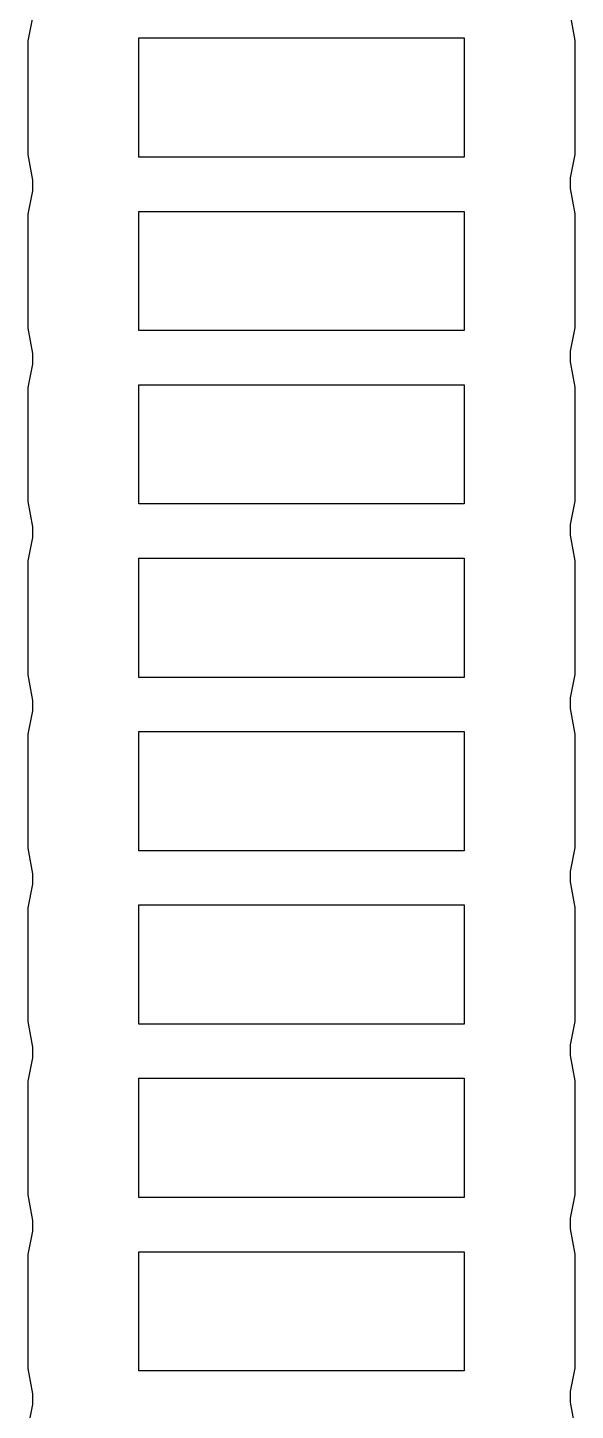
# Model space of a CAD drawing. Extents: x 125.9 to 155.7, y -114.6 to -82.3.
# Drawn here: x 141.22 to 143.75, y -96.38 to -90 of the extents above; entities that cross this region are included whole.
import ezdxf

# ---------------------------------------------------------------- set-up
doc = ezdxf.new("R2010")
doc.units = 0
doc.header["$MEASUREMENT"] = 0
doc.layers.add('BLACK', color=7, linetype='CONTINUOUS')

msp = doc.modelspace()

# ---------------------------------------------------------------- linework, layer by layer
at = {"layer": 'Black'}
for p, q in [((143.746, -90.0596), (143.724, -89.9417)), ((141.243, -89.9526), (141.221, -90.0605)), ((141.221, -90.0605), (141.221, -90.586)), ((141.734, -90.5978), (141.734, -90.0478)), ((141.734, -90.0478), (143.234, -90.0478)), ((143.234, -90.0478), (143.234, -90.5978)), ((143.746, -90.5851), (143.746, -90.0596)), ((141.221, -90.586), (141.244, -90.7039)), ((143.724, -90.693), (143.746, -90.5851)), ((143.234, -90.5978), (141.734, -90.5978)), ((141.244, -90.7039), (141.244, -90.7063)), ((141.244, -90.7063), (141.244, -90.7085)), ((141.244, -90.7085), (141.244, -90.7282)), ((143.723, -90.6976), (143.724, -90.6954)), ((143.723, -90.7174), (143.723, -90.6976)), ((143.724, -90.6954), (143.724, -90.693)), ((141.243, -90.7526), (141.221, -90.8605)), ((141.244, -90.748), (141.243, -90.7502)), ((141.243, -90.7502), (141.243, -90.7526)), ((141.244, -90.7282), (141.244, -90.748)), ((143.723, -90.7371), (143.723, -90.7174)), ((143.724, -90.7393), (143.723, -90.7371)), ((143.724, -90.7417), (143.724, -90.7393)), ((143.746, -90.8596), (143.724, -90.7417)), ((141.221, -90.8605), (141.221, -91.386)), ((141.734, -91.3978), (141.734, -90.8478)), ((141.734, -90.8478), (143.234, -90.8478)), ((143.234, -90.8478), (143.234, -91.3978)), ((143.746, -91.3851), (143.746, -90.8596)), ((141.221, -91.386), (141.244, -91.5039)), ((143.234, -91.3978), (141.734, -91.3978)), ((143.724, -91.493), (143.746, -91.3851)), ((141.244, -91.5039), (141.244, -91.5063)), ((141.244, -91.5063), (141.244, -91.5085)), ((141.244, -91.5085), (141.244, -91.5282)), ((141.244, -91.5282), (141.244, -91.548)), ((143.723, -91.4976), (143.724, -91.4954)), ((143.723, -91.5174), (143.723, -91.4976)), ((143.723, -91.5371), (143.723, -91.5174)), ((143.724, -91.5393), (143.723, -91.5371)), ((143.724, -91.4954), (143.724, -91.493)), ((143.724, -91.5417), (143.724, -91.5393)), ((143.746, -91.6596), (143.724, -91.5417)), ((141.243, -91.5526), (141.221, -91.6605)), ((141.244, -91.548), (141.243, -91.5502)), ((141.243, -91.5502), (141.243, -91.5526)), ((141.221, -91.6605), (141.221, -92.186)), ((141.734, -92.1978), (141.734, -91.6478)), ((141.734, -91.6478), (143.234, -91.6478)), ((143.234, -91.6478), (143.234, -92.1978)), ((143.746, -92.1851), (143.746, -91.6596)), ((141.221, -92.186), (141.244, -92.3039)), ((143.234, -92.1978), (141.734, -92.1978)), ((143.724, -92.293), (143.746, -92.1851)), ((141.244, -92.3039), (141.244, -92.3063)), ((141.244, -92.3063), (141.244, -92.3085)), ((141.244, -92.3085), (141.244, -92.3282)), ((143.723, -92.2976), (143.724, -92.2954)), ((143.723, -92.3174), (143.723, -92.2976)), ((143.724, -92.2954), (143.724, -92.293)), ((141.243, -92.3526), (141.221, -92.4605)), ((141.244, -92.348), (141.243, -92.3502)), ((141.243, -92.3502), (141.243, -92.3526)), ((141.244, -92.3282), (141.244, -92.348)), ((143.723, -92.3371), (143.723, -92.3174)), ((143.724, -92.3393), (143.723, -92.3371)), ((143.724, -92.3417), (143.724, -92.3393)), ((143.746, -92.4596), (143.724, -92.3417)), ((141.221, -92.4605), (141.221, -92.986)), ((141.734, -92.9978), (141.734, -92.4478)), ((141.734, -92.4478), (143.234, -92.4478)), ((143.234, -92.4478), (143.234, -92.9978)), ((143.746, -92.9851), (143.746, -92.4596)), ((141.221, -92.986), (141.244, -93.1039)), ((143.234, -92.9978), (141.734, -92.9978)), ((143.724, -93.093), (143.746, -92.9851)), ((141.244, -93.1039), (141.244, -93.1063)), ((141.244, -93.1063), (141.244, -93.1085)), ((141.244, -93.1085), (141.244, -93.1282)), ((141.244, -93.1282), (141.244, -93.148)), ((143.723, -93.0976), (143.724, -93.0954)), ((143.723, -93.1174), (143.723, -93.0976)), ((143.723, -93.1371), (143.723, -93.1174)), ((143.724, -93.1393), (143.723, -93.1371)), ((143.724, -93.0954), (143.724, -93.093)), ((143.724, -93.1417), (143.724, -93.1393)), ((141.243, -93.1526), (141.221, -93.2605)), ((141.244, -93.148), (141.243, -93.1502)), ((141.243, -93.1502), (141.243, -93.1526)), ((143.746, -93.2596), (143.724, -93.1417)), ((141.221, -93.2605), (141.221, -93.786)), ((141.734, -93.7978), (141.734, -93.2478)), ((141.734, -93.2478), (143.234, -93.2478)), ((143.234, -93.2478), (143.234, -93.7978)), ((143.746, -93.7851), (143.746, -93.2596)), ((141.221, -93.786), (141.244, -93.9039)), ((143.234, -93.7978), (141.734, -93.7978)), ((143.724, -93.893), (143.746, -93.7851)), ((141.244, -93.9039), (141.244, -93.9063)), ((143.723, -93.8976), (143.724, -93.8954)), ((143.723, -93.9174), (143.723, -93.8976)), ((143.724, -93.8954), (143.724, -93.893)), ((141.243, -93.9526), (141.221, -94.0605)), ((141.244, -93.948), (141.243, -93.9502)), ((141.243, -93.9502), (141.243, -93.9526)), ((141.244, -93.9063), (141.244, -93.9085)), ((141.244, -93.9085), (141.244, -93.9282)), ((141.244, -93.9282), (141.244, -93.948)), ((143.723, -93.9371), (143.723, -93.9174)), ((143.724, -93.9393), (143.723, -93.9371)), ((143.724, -93.9417), (143.724, -93.9393)), ((143.746, -94.0596), (143.724, -93.9417)), ((141.221, -94.0605), (141.221, -94.586)), ((141.734, -94.5978), (141.734, -94.0478)), ((141.734, -94.0478), (143.234, -94.0478)), ((143.234, -94.0478), (143.234, -94.5978)), ((143.746, -94.5851), (143.746, -94.0596)), ((141.221, -94.586), (141.244, -94.7039)), ((143.234, -94.5978), (141.734, -94.5978)), ((143.724, -94.693), (143.746, -94.5851)), ((141.244, -94.7039), (141.244, -94.7063)), ((141.244, -94.7063), (141.244, -94.7085)), ((141.244, -94.7085), (141.244, -94.7282)), ((141.244, -94.7282), (141.244, -94.748)), ((143.723, -94.6976), (143.724, -94.6954)), ((143.723, -94.7174), (143.723, -94.6976)), ((143.723, -94.7371), (143.723, -94.7174)), ((143.724, -94.6954), (143.724, -94.693)), ((141.243, -94.7526), (141.221, -94.8605)), ((141.244, -94.748), (141.243, -94.7502)), ((141.243, -94.7502), (141.243, -94.7526)), ((143.724, -94.7393), (143.723, -94.7371)), ((143.724, -94.7417), (143.724, -94.7393)), ((143.746, -94.8596), (143.724, -94.7417)), ((141.221, -94.8605), (141.221, -95.386)), ((141.734, -95.3978), (141.734, -94.8478)), ((141.734, -94.8478), (143.234, -94.8478)), ((143.234, -94.8478), (143.234, -95.3978)), ((143.746, -95.3851), (143.746, -94.8596)), ((141.221, -95.386), (141.244, -95.5039)), ((143.234, -95.3978), (141.734, -95.3978)), ((143.724, -95.493), (143.746, -95.3851)), ((143.723, -95.4976), (143.724, -95.4954)), ((143.723, -95.5174), (143.723, -95.4976)), ((143.724, -95.4954), (143.724, -95.493)), ((141.243, -95.5526), (141.221, -95.6605)), ((141.244, -95.548), (141.243, -95.5502)), ((141.243, -95.5502), (141.243, -95.5526)), ((141.244, -95.5039), (141.244, -95.5063)), ((141.244, -95.5063), (141.244, -95.5085)), ((141.244, -95.5085), (141.244, -95.5282)), ((141.244, -95.5282), (141.244, -95.548)), ((143.723, -95.5371), (143.723, -95.5174)), ((143.724, -95.5393), (143.723, -95.5371)), ((143.724, -95.5417), (143.724, -95.5393)), ((143.746, -95.6596), (143.724, -95.5417)), ((141.221, -95.6605), (141.221, -96.186)), ((141.734, -96.1978), (141.734, -95.6478)), ((141.734, -95.6478), (143.234, -95.6478)), ((143.234, -95.6478), (143.234, -96.1978)), ((143.746, -95.8347), (143.746, -95.6596)), ((143.746, -96.1851), (143.746, -95.8347)), ((141.221, -96.186), (141.244, -96.3039)), ((143.234, -96.1978), (141.734, -96.1978)), ((143.724, -96.293), (143.746, -96.1851)), ((141.244, -96.3039), (141.244, -96.3063)), ((141.244, -96.3063), (141.244, -96.3085)), ((141.244, -96.3085), (141.244, -96.3282)), ((141.244, -96.3282), (141.244, -96.348)), ((143.723, -96.2976), (143.724, -96.2954)), ((143.723, -96.3174), (143.723, -96.2976)), ((143.723, -96.3371), (143.723, -96.3174)), ((143.724, -96.2954), (143.724, -96.293)), ((141.243, -96.3526), (141.221, -96.4605)), ((141.244, -96.348), (141.243, -96.3502)), ((141.243, -96.3502), (141.243, -96.3526)), ((143.724, -96.3393), (143.723, -96.3371)), ((143.724, -96.3417), (143.724, -96.3393)), ((143.746, -96.4596), (143.724, -96.3417))]:
    msp.add_line(p, q, dxfattribs=at)

doc.saveas('drawing.dxf')
